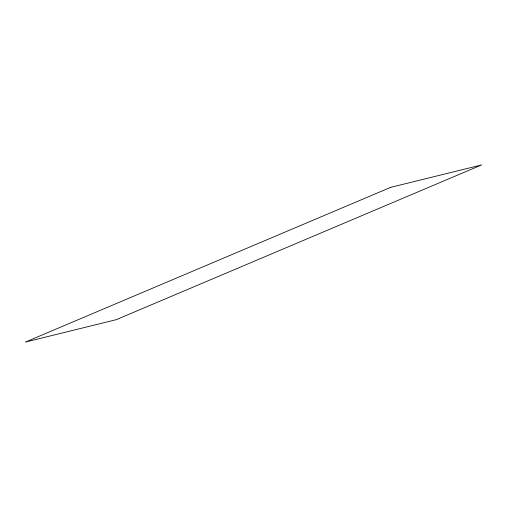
<?xml version="1.0" encoding="UTF-8"?>
<svg xmlns="http://www.w3.org/2000/svg" width="507" height="507" viewBox="0 0 507 507"><rect width="100%" height="100%" fill="white"/><g stroke="black" fill="none" stroke-linecap="round" stroke-linejoin="round"><path stroke-width="0.76" d="M390.732 187.33L25.35 342.079L116.268 319.67L481.65 164.921L390.732 187.33"/></g></svg>
